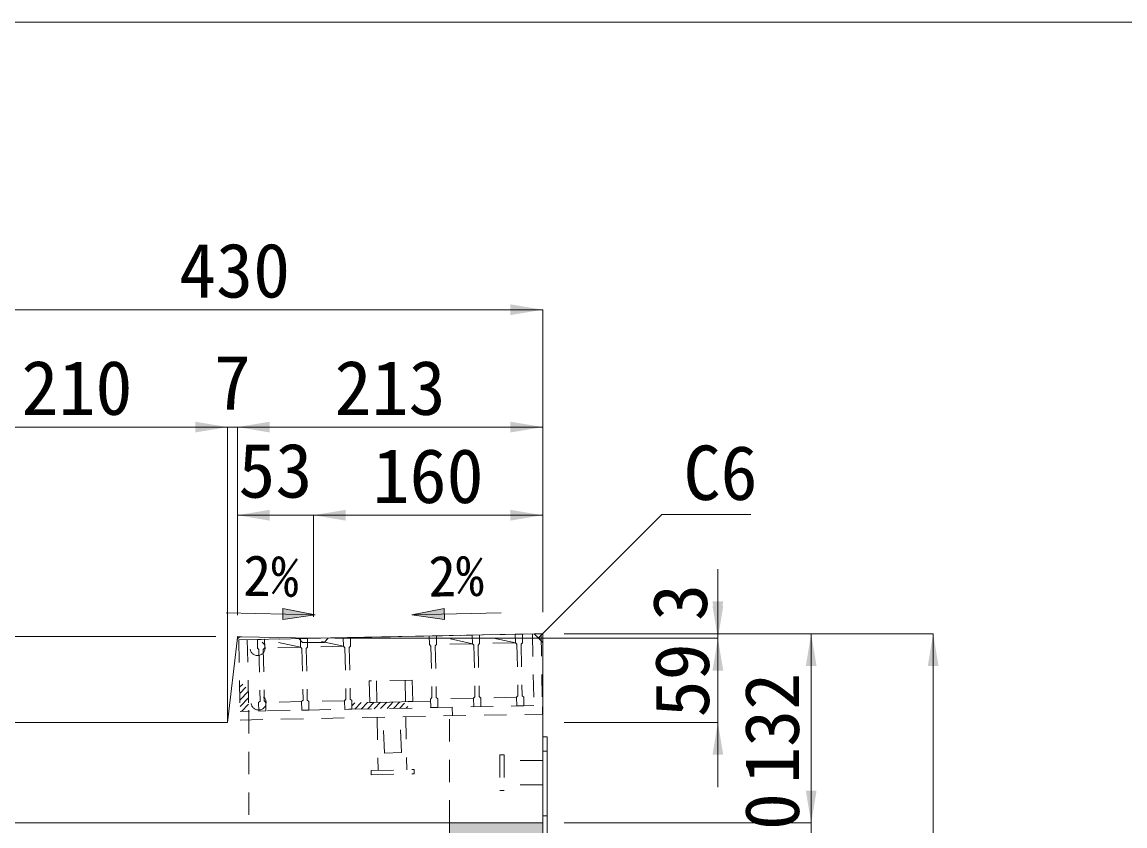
# Model space of a CAD drawing. Units: millimetres at full size; some dimension numbers follow another scale. Extents: x -3301 to 90699, y 107523 to 139162.
# Drawn here: x 20504 to 21274, y 119611 to 120171 of the extents above; entities that cross this region are included whole.
import ezdxf
from ezdxf.enums import TextEntityAlignment as Align

# ---------------------------------------------------------------- set-up
doc = ezdxf.new("R2010")
doc.units = ezdxf.units.MM
doc.header["$LTSCALE"] = 21
doc.header["$PDMODE"] = 32
doc.header["$PDSIZE"] = 10.5
doc.linetypes.add('USER1', pattern=[1.35, 0.75, -0.6])
for name, color, linetype, lineweight in [('0_2', 7, 'USER1', 9), ('図枠', 7, 'Continuous', 5), ('寸法線', 7, 'Continuous', 9), ('引出線', 4, 'Continuous', 9), ('本体', 2, 'Continuous', 9), ('補助線', 8, 'Continuous', 13), ('ｲﾝｻｰﾄ', 3, 'USER1', 5), ('ｸﾞﾚｰﾁﾝｸﾞ', 7, 'USER1', 9)]:
    doc.layers.add(name, color=color, linetype=linetype, lineweight=lineweight)
doc.layers.add('ﾊｯﾁﾝｸﾞ', color=8, linetype='Continuous')
doc.styles.add('ＭＳ ゴシック', font='')
doc.styles.get('ＭＳ ゴシック').set_extended_font_data('MS Gothic')

# ---------------------------------------------------------------- blocks, each defined once
blk = doc.blocks.new('filled_arrow')
at = {"color": 0, "linetype": 'Continuous', "lineweight": -2}
blk.add_solid([(7.5, 1.25), (0, 0), (7.5, -1.25)], dxfattribs=at)

msp = doc.modelspace()

# ---------------------------------------------------------------- hatches: boundary and pattern name
at = {"layer": '引出線'}
for points in [[(20686.08, 119762.14), (20685.93, 119754.64), (20708.5, 119757.94)], [(20798.53, 119762.14), (20798.68, 119754.64), (20776.11, 119757.94)]]:
    msp.add_hatch(color=7, dxfattribs=at).paths.add_polyline_path(points)
at = {"layer": 'ｸﾞﾚｰﾁﾝｸﾞ'}
h = msp.add_hatch(dxfattribs=at)
h.set_pattern_fill('USER', color=256, style=0, pattern_type=2)
h.set_pattern_definition([(46.14576, (20131.14, 119362.86), (-2.28951, 2.19972), [75, -60])])
h.paths.add_polyline_path([(20655.2, 119740.4), (20661.2, 119740.52), (20662.2, 119690.53), (20656.2, 119690.41)])
h = msp.add_hatch(dxfattribs=at)
h.set_pattern_fill('USER', color=256, style=0, pattern_type=2)
h.set_pattern_definition([(46.14576, (20228.12, 119364.8), (-2.28951, 2.19972), [75, -60])])
h.paths.add_polyline_path([(20734.19, 119691.97), (20734.1, 119696.47), (20769.59, 119697.18), (20784.59, 119697.48), (20789.09, 119697.57), (20789.18, 119693.07), (20769.68, 119692.68)])
at = {"layer": 'ﾊｯﾁﾝｸﾞ'}
msp.add_hatch(color=256, dxfattribs=at).paths.add_polyline_path([(20802.31, 119612.64), (20802.31, 119602.64), (20867.31, 119602.64), (20867.31, 119612.64)])

# ---------------------------------------------------------------- linework, layer by layer
at = {"layer": '0_2'}
for p, q in [((20870.51, 119662.64), (20867.31, 119662.64)), ((20870.51, 119617.64), (20867.31, 119617.64))]:
    msp.add_line(p, q, dxfattribs=at)
at = {"layer": '0_2', "linetype": 'Continuous', "lineweight": 13}
msp.add_line((20802.31, 119602.64), (20802.31, 119612.64), dxfattribs=at)
at = {"layer": '0_2', "linetype": 'Continuous'}
msp.add_lwpolyline([(20867.31, 119532.64), (20867.31, 119672.64), (20870.51, 119672.64), (20870.51, 119532.64)], close=True, dxfattribs=at)
at = {"layer": '図枠', "lineweight": 13}
msp.add_line((13499.21, 120171.48), (27899.21, 120171.48), dxfattribs=at)
at = {"layer": '寸法線'}
for p, q in [((20437.31, 119970.73), (20867.31, 119970.73)), ((20867.31, 119759.64), (20867.31, 119970.73)), ((20437.31, 119888.85), (20647.31, 119888.85)), ((20602.31, 119888.85), (20699.32, 119888.85)), ((20647.31, 119697.64), (20647.31, 119888.85)), ((20647.31, 119697.64), (20647.31, 119888.85)), ((20654.32, 119757.64), (20654.32, 119888.85)), ((20654.32, 119888.85), (20867.31, 119888.85)), ((20654.32, 119757.64), (20654.32, 119888.85)), ((20867.31, 119759.64), (20867.31, 119888.85)), ((20654.32, 119827.34), (20752.3, 119827.34)), ((20654.32, 119757.64), (20654.32, 119827.34)), ((20707.3, 119756.44), (20707.3, 119827.34)), ((20707.3, 119827.34), (20867.31, 119827.34)), ((20707.3, 119756.44), (20707.3, 119827.34)), ((20867.31, 119759.64), (20867.31, 119827.34)), ((20989.54, 119696.44), (20989.54, 119789.64)), ((20989.54, 119637.64), (20989.54, 119786.44)), ((20639.32, 119742.64), (20147.2, 119742.64)), ((20722.3, 119741.44), (20989.54, 119741.44)), ((20722.3, 119741.44), (20989.54, 119741.44)), ((20882.31, 119744.64), (21054.67, 119744.64)), ((20882.31, 119744.64), (21139.77, 119744.64)), ((20882.31, 119744.64), (20989.54, 119744.64)), ((21054.67, 119744.64), (21054.67, 119612.64)), ((21139.77, 119744.64), (21139.77, 118552.64)), ((20882.31, 119682.64), (20989.54, 119682.64)), ((21054.67, 119557.64), (21054.67, 119657.64)), ((20882.31, 119612.64), (21054.67, 119612.64)), ((20882.31, 119612.64), (21054.67, 119612.64))]:
    msp.add_line(p, q, dxfattribs=at)
at = {"layer": '引出線', "color": 7}
for p, q in [((20646.4, 119759.18), (20708.5, 119757.94)), ((20838.22, 119759.18), (20776.11, 119757.94))]:
    msp.add_line(p, q, dxfattribs=at)
at = {"layer": '引出線'}
msp.add_lwpolyline([(20864.31, 119741.72), (20950.55, 119827.96), (21012.66, 119827.96)], dxfattribs=at)
at = {"layer": '引出線', "color": 7, "lineweight": 13}
for points in [[(20686.08, 119762.14), (20685.93, 119754.64), (20708.5, 119757.94)], [(20798.53, 119762.14), (20798.68, 119754.64), (20776.11, 119757.94)]]:
    msp.add_lwpolyline(points, close=True, dxfattribs=at)
at = {"layer": '本体', "lineweight": 20}
for p, q in [((20654.01, 119739.93), (20647.31, 119682.64)), ((20657.05, 119742.58), (20707.3, 119741.44)), ((20707.3, 119741.44), (20861.31, 119744.52)), ((20867.31, 119738.64), (20861.31, 119744.52)), ((20867.31, 119738.64), (20867.31, 119612.64)), ((20443.31, 119682.64), (20647.31, 119682.64)), ((20867.31, 119612.64), (20437.31, 119612.64))]:
    msp.add_line(p, q, dxfattribs=at)
at = {"layer": '本体', "linetype": 'USER1'}
for p, q in [((20696.99, 119741.65), (20699.81, 119738.6)), ((20699.81, 119738.6), (20714.81, 119738.6)), ((20717.62, 119741.65), (20714.81, 119738.6)), ((20802.31, 119612.64), (20802.31, 119693.47)), ((20662.2, 119690.67), (20662.31, 119612.64))]:
    msp.add_line(p, q, dxfattribs=at)
at = {"layer": '本体', "lineweight": 20}
msp.add_arc((20656.99, 119739.58), 3, 88.70243, 173.33014, dxfattribs=at)
at = {"layer": '補助線'}
for p, q in [((20647.31, 119682.64), (20647.31, 119742.64)), ((20867.31, 119738.64), (20867.31, 119744.64))]:
    msp.add_line(p, q, dxfattribs=at)
at = {"layer": '補助線', "lineweight": 20}
for p, q in [((20654.32, 119742.64), (20654.01, 119739.93)), ((20654.32, 119742.64), (20657.05, 119742.58)), ((20861.31, 119744.52), (20867.31, 119744.64))]:
    msp.add_line(p, q, dxfattribs=at)
at = {"layer": 'ｲﾝｻｰﾄ'}
for p, q in [((20840.31, 119660.14), (20837.31, 119660.14)), ((20837.31, 119660.14), (20837.31, 119635.14)), ((20840.31, 119660.14), (20840.31, 119635.14)), ((20867.31, 119656.14), (20840.31, 119656.14)), ((20867.31, 119656.14), (20867.31, 119639.14)), ((20867.31, 119639.14), (20840.31, 119639.14)), ((20840.31, 119635.14), (20837.31, 119635.14))]:
    msp.add_line(p, q, dxfattribs=at)
at = {"layer": 'ｸﾞﾚｰﾁﾝｸﾞ'}
for p, q in [((20655.2, 119740.4), (20866.16, 119744.62)), ((20655.2, 119740.4), (20656.32, 119684.41)), ((20661.2, 119740.52), (20662.2, 119690.53)), ((20668.2, 119740.66), (20853.16, 119744.36)), ((20673.2, 119740.76), (20668.2, 119740.66)), ((20673.2, 119740.76), (20668.2, 119740.66)), ((20673.2, 119740.76), (20668.2, 119740.66)), ((20668.32, 119734.66), (20668.2, 119740.66)), ((20668.2, 119740.66), (20668.32, 119734.66)), ((20668.2, 119740.66), (20668.32, 119734.66)), ((20668.2, 119740.66), (20668.32, 119734.66)), ((20668.2, 119740.66), (20668.32, 119734.66)), ((20668.2, 119740.66), (20668.32, 119734.66)), ((20668.2, 119740.66), (20668.32, 119734.66)), ((20698.32, 119735.26), (20673.2, 119740.76)), ((20673.2, 119740.76), (20673.32, 119734.76)), ((20673.2, 119740.76), (20673.32, 119734.76)), ((20673.2, 119740.76), (20673.32, 119734.76)), ((20703.19, 119741.36), (20698.2, 119741.26)), ((20703.19, 119741.36), (20698.2, 119741.26)), ((20703.19, 119741.36), (20698.2, 119741.26)), ((20698.2, 119741.26), (20698.32, 119735.26)), ((20698.2, 119741.26), (20698.32, 119735.26)), ((20698.2, 119741.26), (20698.32, 119735.26)), ((20728.31, 119735.86), (20703.19, 119741.36)), ((20703.19, 119741.36), (20703.31, 119735.36)), ((20703.19, 119741.36), (20703.31, 119735.36)), ((20703.19, 119741.36), (20703.31, 119735.36)), ((20733.19, 119741.96), (20728.19, 119741.86)), ((20733.19, 119741.96), (20728.19, 119741.86)), ((20733.19, 119741.96), (20728.19, 119741.86)), ((20728.19, 119741.86), (20728.31, 119735.86)), ((20728.19, 119741.86), (20728.31, 119735.86)), ((20728.19, 119741.86), (20728.31, 119735.86)), ((20733.19, 119741.96), (20733.31, 119735.96)), ((20733.19, 119741.96), (20733.31, 119735.96)), ((20733.19, 119741.96), (20733.31, 119735.96)), ((20788.18, 119743.06), (20788.3, 119737.06)), ((20788.18, 119743.06), (20788.3, 119737.06)), ((20788.18, 119743.06), (20788.3, 119737.06)), ((20793.18, 119743.16), (20793.3, 119737.16)), ((20793.18, 119743.16), (20793.3, 119737.16)), ((20793.18, 119743.16), (20793.3, 119737.16)), ((20818.29, 119737.66), (20793.18, 119743.16)), ((20818.17, 119743.66), (20818.29, 119737.66)), ((20818.17, 119743.66), (20818.29, 119737.66)), ((20818.17, 119743.66), (20818.29, 119737.66)), ((20823.17, 119743.76), (20823.29, 119737.76)), ((20823.17, 119743.76), (20823.29, 119737.76)), ((20823.17, 119743.76), (20823.29, 119737.76)), ((20848.29, 119738.26), (20823.17, 119743.76)), ((20848.29, 119738.26), (20823.29, 119737.76)), ((20853.16, 119744.36), (20848.17, 119744.26)), ((20853.16, 119744.36), (20848.17, 119744.26)), ((20853.16, 119744.36), (20848.17, 119744.26)), ((20848.17, 119744.26), (20848.29, 119738.26)), ((20848.17, 119744.26), (20848.29, 119738.26)), ((20848.17, 119744.26), (20848.29, 119738.26)), ((20848.29, 119738.26), (20849.31, 119737.28)), ((20848.29, 119738.26), (20849.31, 119737.28)), ((20848.29, 119738.26), (20849.31, 119737.28)), ((20853.28, 119738.36), (20852.3, 119737.34)), ((20853.28, 119738.36), (20852.3, 119737.34)), ((20853.28, 119738.36), (20852.3, 119737.34)), ((20853.16, 119744.36), (20853.28, 119738.36)), ((20853.16, 119744.36), (20853.28, 119738.36)), ((20853.16, 119744.36), (20853.28, 119738.36)), ((20860.16, 119744.5), (20861.16, 119694.51)), ((20866.16, 119744.62), (20867.28, 119688.63)), ((20668.32, 119734.66), (20669.34, 119733.68)), ((20668.32, 119734.66), (20669.34, 119733.68)), ((20668.32, 119734.66), (20669.34, 119733.68)), ((20669.34, 119733.68), (20670.06, 119697.69)), ((20669.34, 119733.68), (20670.06, 119697.69)), ((20669.34, 119733.68), (20670.06, 119697.69)), ((20673.32, 119734.76), (20672.34, 119733.74)), ((20673.32, 119734.76), (20672.34, 119733.74)), ((20673.32, 119734.76), (20672.34, 119733.74)), ((20672.34, 119733.74), (20673.06, 119697.75)), ((20672.34, 119733.74), (20673.06, 119697.75)), ((20672.34, 119733.74), (20673.06, 119697.75)), ((20698.32, 119735.26), (20673.32, 119734.76)), ((20698.32, 119735.26), (20699.34, 119734.28)), ((20698.32, 119735.26), (20699.34, 119734.28)), ((20698.32, 119735.26), (20699.34, 119734.28)), ((20699.34, 119734.28), (20700.06, 119698.29)), ((20699.34, 119734.28), (20700.06, 119698.29)), ((20699.34, 119734.28), (20700.06, 119698.29)), ((20703.31, 119735.36), (20702.33, 119734.34)), ((20703.31, 119735.36), (20702.33, 119734.34)), ((20703.31, 119735.36), (20702.33, 119734.34)), ((20702.33, 119734.34), (20703.05, 119698.35)), ((20702.33, 119734.34), (20703.05, 119698.35)), ((20702.33, 119734.34), (20703.05, 119698.35)), ((20728.31, 119735.86), (20703.31, 119735.36)), ((20728.31, 119735.86), (20729.33, 119734.88)), ((20728.31, 119735.86), (20729.33, 119734.88)), ((20728.31, 119735.86), (20729.33, 119734.88)), ((20729.33, 119734.88), (20730.05, 119698.89)), ((20729.33, 119734.88), (20730.05, 119698.89)), ((20729.33, 119734.88), (20730.05, 119698.89)), ((20733.31, 119735.96), (20732.33, 119734.94)), ((20733.31, 119735.96), (20732.33, 119734.94)), ((20733.31, 119735.96), (20732.33, 119734.94)), ((20732.33, 119734.94), (20733.05, 119698.95)), ((20732.33, 119734.94), (20733.05, 119698.95)), ((20732.33, 119734.94), (20733.05, 119698.95)), ((20788.3, 119737.06), (20789.32, 119736.08)), ((20788.3, 119737.06), (20789.32, 119736.08)), ((20788.3, 119737.06), (20789.32, 119736.08)), ((20789.32, 119736.08), (20790.04, 119700.09)), ((20789.32, 119736.08), (20790.04, 119700.09)), ((20789.32, 119736.08), (20790.04, 119700.09)), ((20793.3, 119737.16), (20792.32, 119736.14)), ((20793.3, 119737.16), (20792.32, 119736.14)), ((20793.3, 119737.16), (20792.32, 119736.14)), ((20792.32, 119736.14), (20793.04, 119700.15)), ((20792.32, 119736.14), (20793.04, 119700.15)), ((20792.32, 119736.14), (20793.04, 119700.15)), ((20818.29, 119737.66), (20793.3, 119737.16)), ((20818.29, 119737.66), (20819.31, 119736.68)), ((20818.29, 119737.66), (20819.31, 119736.68)), ((20818.29, 119737.66), (20819.31, 119736.68)), ((20819.31, 119736.68), (20820.03, 119700.69)), ((20819.31, 119736.68), (20820.03, 119700.69)), ((20819.31, 119736.68), (20820.03, 119700.69)), ((20823.29, 119737.76), (20822.31, 119736.74)), ((20823.29, 119737.76), (20822.31, 119736.74)), ((20823.29, 119737.76), (20822.31, 119736.74)), ((20822.31, 119736.74), (20823.03, 119700.75)), ((20822.31, 119736.74), (20823.03, 119700.75)), ((20822.31, 119736.74), (20823.03, 119700.75)), ((20849.31, 119737.28), (20850.03, 119701.29)), ((20849.31, 119737.28), (20850.03, 119701.29)), ((20849.31, 119737.28), (20850.03, 119701.29)), ((20852.3, 119737.34), (20853.02, 119701.35)), ((20852.3, 119737.34), (20853.02, 119701.35)), ((20852.3, 119737.34), (20853.02, 119701.35)), ((20776.29, 119712.31), (20746.3, 119711.72)), ((20746.3, 119711.72), (20746.6, 119696.72)), ((20751.3, 119711.82), (20751.59, 119696.82)), ((20771.29, 119712.21), (20771.59, 119697.22)), ((20776.29, 119712.31), (20776.59, 119697.32)), ((20789.06, 119699.07), (20790.04, 119700.09)), ((20789.06, 119699.07), (20790.04, 119700.09)), ((20789.06, 119699.07), (20790.04, 119700.09)), ((20794.06, 119699.17), (20793.04, 119700.15)), ((20794.06, 119699.17), (20793.04, 119700.15)), ((20794.06, 119699.17), (20793.04, 119700.15)), ((20819.05, 119699.67), (20794.06, 119699.17)), ((20819.05, 119699.67), (20820.03, 119700.69)), ((20819.05, 119699.67), (20820.03, 119700.69)), ((20819.05, 119699.67), (20820.03, 119700.69)), ((20819.17, 119693.67), (20819.05, 119699.67)), ((20819.17, 119693.67), (20819.05, 119699.67)), ((20819.17, 119693.67), (20819.05, 119699.67)), ((20824.05, 119699.77), (20823.03, 119700.75)), ((20824.05, 119699.77), (20823.03, 119700.75)), ((20824.05, 119699.77), (20823.03, 119700.75)), ((20849.05, 119700.27), (20824.05, 119699.77)), ((20824.17, 119693.77), (20824.05, 119699.77)), ((20824.17, 119693.77), (20824.05, 119699.77)), ((20824.17, 119693.77), (20824.05, 119699.77)), ((20849.05, 119700.27), (20850.03, 119701.29)), ((20849.05, 119700.27), (20850.03, 119701.29)), ((20849.05, 119700.27), (20850.03, 119701.29)), ((20849.17, 119694.27), (20849.05, 119700.27)), ((20849.17, 119694.27), (20849.05, 119700.27)), ((20849.17, 119694.27), (20849.05, 119700.27)), ((20854.04, 119700.37), (20853.02, 119701.35)), ((20854.04, 119700.37), (20853.02, 119701.35)), ((20854.04, 119700.37), (20853.02, 119701.35)), ((20854.16, 119694.37), (20854.04, 119700.37)), ((20854.16, 119694.37), (20854.04, 119700.37)), ((20854.16, 119694.37), (20854.04, 119700.37)), ((20861.16, 119694.51), (20656.2, 119690.41)), ((20669.08, 119696.67), (20670.06, 119697.69)), ((20669.08, 119696.67), (20670.06, 119697.69)), ((20669.08, 119696.67), (20670.06, 119697.69)), ((20669.2, 119690.67), (20669.08, 119696.67)), ((20669.2, 119690.67), (20669.08, 119696.67)), ((20669.2, 119690.67), (20669.08, 119696.67)), ((20669.2, 119690.67), (20669.08, 119696.67)), ((20669.2, 119690.67), (20669.08, 119696.67)), ((20669.2, 119690.67), (20669.08, 119696.67)), ((20674.08, 119696.77), (20673.06, 119697.75)), ((20674.08, 119696.77), (20673.06, 119697.75)), ((20674.08, 119696.77), (20673.06, 119697.75)), ((20699.08, 119697.27), (20674.08, 119696.77)), ((20674.2, 119690.77), (20674.08, 119696.77)), ((20674.2, 119690.77), (20674.08, 119696.77)), ((20674.2, 119690.77), (20674.08, 119696.77)), ((20699.08, 119697.27), (20700.06, 119698.29)), ((20699.08, 119697.27), (20700.06, 119698.29)), ((20699.08, 119697.27), (20700.06, 119698.29)), ((20699.2, 119691.27), (20699.08, 119697.27)), ((20699.2, 119691.27), (20699.08, 119697.27)), ((20699.2, 119691.27), (20699.08, 119697.27)), ((20704.07, 119697.37), (20703.05, 119698.35)), ((20704.07, 119697.37), (20703.05, 119698.35)), ((20704.07, 119697.37), (20703.05, 119698.35)), ((20729.07, 119697.87), (20704.07, 119697.37)), ((20704.19, 119691.37), (20704.07, 119697.37)), ((20704.19, 119691.37), (20704.07, 119697.37)), ((20704.19, 119691.37), (20704.07, 119697.37)), ((20729.07, 119697.87), (20730.05, 119698.89)), ((20729.07, 119697.87), (20730.05, 119698.89)), ((20729.07, 119697.87), (20730.05, 119698.89)), ((20729.19, 119691.87), (20729.07, 119697.87)), ((20729.19, 119691.87), (20729.07, 119697.87)), ((20729.19, 119691.87), (20729.07, 119697.87)), ((20734.19, 119691.97), (20729.19, 119691.87)), ((20734.19, 119691.97), (20729.19, 119691.87)), ((20734.19, 119691.97), (20729.19, 119691.87)), ((20734.07, 119697.97), (20733.05, 119698.95)), ((20734.07, 119697.97), (20733.05, 119698.95)), ((20734.07, 119697.97), (20733.05, 119698.95)), ((20734.19, 119691.97), (20734.07, 119697.97)), ((20734.19, 119691.97), (20734.07, 119697.97)), ((20734.19, 119691.97), (20734.07, 119697.97)), ((20789.09, 119697.57), (20734.1, 119696.47)), ((20776.59, 119697.32), (20746.6, 119696.72)), ((20789.18, 119693.07), (20789.06, 119699.07)), ((20789.18, 119693.07), (20789.06, 119699.07)), ((20789.18, 119693.07), (20789.06, 119699.07)), ((20794.18, 119693.17), (20789.18, 119693.07)), ((20794.18, 119693.17), (20789.18, 119693.07)), ((20794.18, 119693.17), (20789.18, 119693.07)), ((20794.18, 119693.17), (20794.06, 119699.17)), ((20794.18, 119693.17), (20794.06, 119699.17)), ((20794.18, 119693.17), (20794.06, 119699.17)), ((20804.17, 119693.37), (20804.29, 119687.37)), ((20824.17, 119693.77), (20819.17, 119693.67)), ((20824.17, 119693.77), (20819.17, 119693.67)), ((20824.17, 119693.77), (20819.17, 119693.67)), ((20854.16, 119694.37), (20849.17, 119694.27)), ((20854.16, 119694.37), (20849.17, 119694.27)), ((20854.16, 119694.37), (20849.17, 119694.27)), ((20867.28, 119688.63), (20867.18, 119693.63)), ((20656.32, 119684.41), (20867.28, 119688.63)), ((20674.2, 119690.77), (20669.2, 119690.67)), ((20674.2, 119690.77), (20669.2, 119690.67)), ((20674.2, 119690.77), (20669.2, 119690.67)), ((20704.19, 119691.37), (20699.2, 119691.27)), ((20704.19, 119691.37), (20699.2, 119691.27)), ((20704.19, 119691.37), (20699.2, 119691.27)), ((20751.8, 119686.32), (20752.54, 119649.33)), ((20756.81, 119661.3), (20755.81, 119686.28)), ((20768.8, 119661.78), (20767.8, 119686.76)), ((20771.8, 119686.72), (20772.54, 119649.73)), ((20768.8, 119661.78), (20756.81, 119661.3)), ((20747.55, 119649.23), (20777.54, 119649.83)), ((20747.61, 119646.23), (20747.55, 119649.23)), ((20747.61, 119646.23), (20777.6, 119646.83)), ((20777.6, 119646.83), (20777.54, 119649.83))]:
    msp.add_line(p, q, dxfattribs=at)
for p in [(20668.32, 119734.66), (20669.08, 119696.67)]:
    msp.add_point(p, dxfattribs=at)

# ---------------------------------------------------------------- block references
at = {"layer": '寸法線', "xscale": 3, "yscale": 3}
for p, rotation in [((20867.31, 119970.73), 180), ((20647.31, 119888.85), 180), ((20647.31, 119888.85), 180), ((20867.31, 119888.85), 180), ((20867.31, 119827.34), 180), ((20989.54, 119744.64), 90), ((20989.54, 119741.44), 90), ((20989.54, 119741.44), 270), ((21054.67, 119744.64), 270), ((21139.77, 119744.64), 270), ((20989.54, 119682.64), 270), ((21054.67, 119612.64), 90), ((21054.67, 119612.64), 90)]:
    msp.add_blockref('filled_arrow', p, dxfattribs=dict(at, rotation=rotation))
for p in [(20654.32, 119888.85), (20654.32, 119888.85), (20654.32, 119827.34), (20707.3, 119827.34), (20707.3, 119827.34)]:
    msp.add_blockref('filled_arrow', p, dxfattribs=at)
at = {"layer": '引出線', "xscale": 0.075, "yscale": 0.075, "rotation": 45}
msp.add_blockref('filled_arrow', (20864.31, 119741.72), dxfattribs=at)

# ---------------------------------------------------------------- texts
at = {"layer": '寸法線', "style": 'ＭＳ ゴシック'}
for s, p in [('430', (20652.31, 119998.23)), ('7', (20650.82, 119920.1)), ('210', (20542.31, 119916.35)), ('213', (20760.82, 119916.35)), ('53', (20680.81, 119858.59)), ('160', (20787.31, 119854.84))]:
    msp.add_text(s, height=37.98, dxfattribs=at).set_placement(p, align=Align.MIDDLE_CENTER)
for s, height, rotation, p in [('2%', 28.48, 359, (20677.73, 119785.06)), ('2%', 28.48, 1, (20806.89, 119785.06)), ('3', 37.98, 90, (20963, 119766.52)), ('59', 37.98, 90, (20964.42, 119712.11)), ('132', 37.98, 90, (21027.17, 119678.64)), ('10', 37.98, 90, (21027.17, 119607.64))]:
    msp.add_text(s, height=height, rotation=rotation, dxfattribs=at).set_placement(p, align=Align.MIDDLE_CENTER)
at = {"layer": '引出線', "style": 'ＭＳ ゴシック'}
msp.add_text('C6', height=37.98, dxfattribs=at).set_placement((20965.55, 119875.96), align=Align.TOP_LEFT)

doc.saveas('drawing.dxf')
